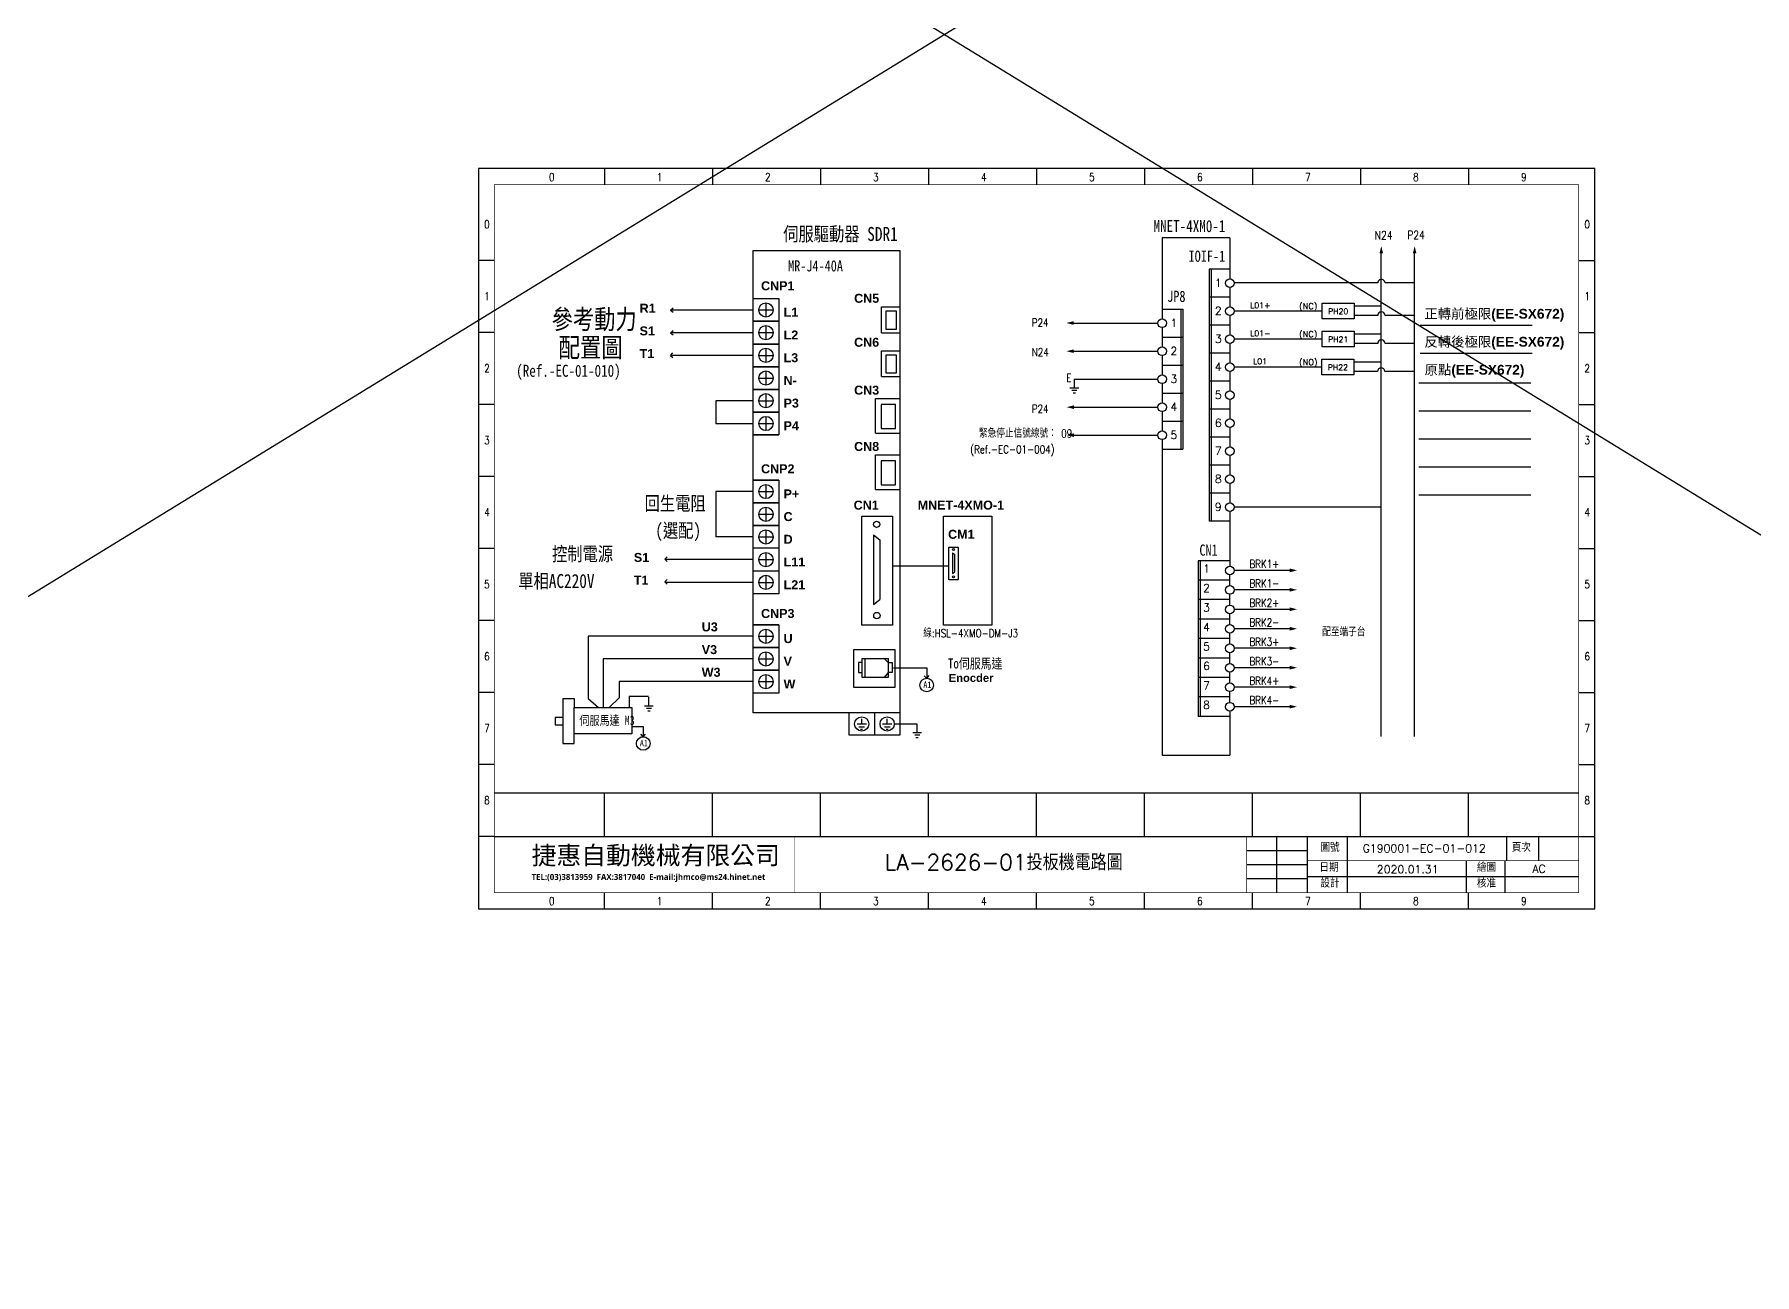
# Model space of a CAD drawing. Header units: millimetres. Extents: x -684 to 5961, y -1281 to 2539.
# Drawn here: x 3005.7 to 3435.6, y 188.6 to 498.7 of the extents above; entities that cross this region are included whole.
import ezdxf
from ezdxf.enums import TextEntityAlignment as Align

# ---------------------------------------------------------------- set-up
doc = ezdxf.new("R2010")
doc.units = ezdxf.units.MM
doc.header["$LTSCALE"] = 5
doc.header["$MEASUREMENT"] = 0
doc.layers.get('0').update_dxf_attribs({"linetype": 'CONTINUOUS'})
for name, color, linetype in [('AIR', 7, 'CONTINUOUS'), ('圖框', 7, 'CONTINUOUS'), ('文字', 4, 'CONTINUOUS')]:
    doc.layers.add(name, color=color, linetype=linetype)
doc.styles.add('chinese', font='simplex.shx', dxfattribs={"height": 2, "bigfont": 'chineset.shx'})
doc.styles.add('DAYUS', font='romanc.shx', dxfattribs={"height": 25, "bigfont": 'dayus.shx'})
doc.styles.add('sim', font='simplex.shx', dxfattribs={"width": 0.8, "bigfont": 'chineset.shx'})
doc.styles.get("Standard").update_dxf_attribs({"font": 'arialbd.ttf', "height": 15})
doc.styles.add('標楷體', font='', dxfattribs={"width": 0.8})
doc.styles.add('標題', font='simplex.shx', dxfattribs={"height": 4, "bigfont": 'chineset.shx'})
doc.styles.add('線號', font='simplex.shx', dxfattribs={"height": 1.5, "bigfont": 'chineset.shx'})
doc.styles.get('標楷體').set_extended_font_data('標楷體')

msp = doc.modelspace()

# ---------------------------------------------------------------- linework, layer by layer
for p, q in [((2177.993, 1146.033), (4288.333, -148.663)), ((4288.333, 1146.033), (2177.993, -148.663)), ((3304.431, 447.862), (3287.561, 447.862)), ((3287.561, 447.862), (3287.561, 427.564)), ((3304.431, 447.862), (3304.431, 437.592)), ((3342.287, 323.2), (3342.287, 443.925)), ((3350.618, 323.2), (3350.618, 443.925)), ((3304.431, 439.995), (3299.268, 439.995)), ((3299.268, 439.995), (3299.268, 376.995)), ((3299.768, 439.995), (3299.768, 376.995)), ((3304.431, 435.408), (3304.431, 430.587)), ((3341.391, 436.541), (3305.588, 436.541)), ((3350.618, 436.541), (3343.223, 436.541)), ((3287.525, 429.967), (3292.687, 429.967)), ((3292.187, 429.967), (3292.187, 394.967)), ((3292.687, 429.967), (3292.687, 394.967)), ((3304.431, 432.995), (3299.268, 432.995)), ((3342.287, 430.726), (3335.511, 430.726)), ((3264.511, 426.513), (3286.368, 426.513)), ((3304.431, 425.995), (3299.268, 425.995)), ((3304.431, 428.403), (3304.431, 423.587)), ((3327.509, 429.495), (3305.588, 429.495)), ((3341.391, 428.397), (3335.511, 428.397)), ((3350.618, 428.397), (3343.223, 428.397)), ((3351.998, 425.991), (3379.967, 425.991)), ((3287.525, 422.967), (3292.687, 422.967)), ((3287.561, 425.381), (3287.561, 420.558)), ((3304.431, 421.403), (3304.431, 416.587)), ((3327.509, 422.495), (3305.508, 422.495)), ((3342.287, 423.726), (3335.511, 423.726)), ((3341.391, 421.397), (3335.511, 421.397)), ((3350.618, 421.397), (3343.223, 421.397)), ((3264.447, 419.467), (3286.368, 419.467)), ((3287.561, 418.375), (3287.561, 413.558)), ((3304.431, 418.995), (3299.268, 418.995)), ((3351.998, 418.991), (3379.967, 418.991)), ((3287.525, 415.967), (3292.687, 415.967)), ((3304.431, 414.403), (3304.431, 409.589)), ((3327.444, 415.495), (3305.523, 415.495)), ((3342.222, 416.726), (3335.446, 416.726)), ((3341.326, 414.397), (3335.446, 414.397)), ((3350.553, 414.397), (3343.158, 414.397)), ((3265.491, 412.467), (3286.447, 412.467)), ((3287.525, 408.967), (3292.687, 408.967)), ((3287.561, 411.375), (3287.561, 406.558)), ((3304.431, 411.995), (3299.268, 411.995)), ((3351.696, 411.608), (3379.665, 411.608)), ((3175.997, 407.112), (3175.997, 401.364)), ((3264.511, 405.467), (3286.433, 405.467)), ((3287.561, 404.375), (3287.561, 399.561)), ((3304.431, 404.995), (3299.268, 404.995)), ((3304.431, 407.406), (3304.431, 402.587)), ((3351.696, 404.608), (3379.665, 404.608)), ((3287.525, 401.967), (3292.687, 401.967)), ((3304.431, 400.403), (3304.431, 395.587)), ((3264.511, 398.467), (3286.447, 398.467)), ((3287.561, 397.378), (3287.561, 318.458)), ((3304.431, 397.995), (3299.268, 397.995)), ((3351.696, 397.608), (3379.665, 397.608)), ((3287.525, 394.967), (3292.687, 394.967)), ((3304.431, 393.403), (3304.431, 388.587)), ((3304.431, 390.995), (3299.268, 390.995)), ((3351.696, 390.608), (3379.665, 390.608)), ((3175.997, 384.385), (3175.997, 373.045)), ((3304.431, 383.995), (3299.268, 383.995)), ((3304.431, 386.403), (3304.431, 381.587)), ((3351.696, 383.608), (3379.665, 383.608)), ((3304.431, 379.403), (3304.431, 365.766)), ((3342.287, 380.495), (3305.532, 380.495)), ((3304.431, 376.995), (3299.268, 376.995)), ((3220.087, 365.862), (3234.231, 365.862)), ((3296.556, 367.108), (3296.556, 328.17)), ((3304.431, 367.108), (3296.556, 367.108)), ((3297.056, 367.108), (3297.056, 328.17)), ((3304.431, 362.241), (3296.556, 362.241)), ((3304.431, 360.899), (3304.431, 363.582)), ((3319.397, 364.674), (3305.523, 364.674)), ((3304.431, 357.374), (3296.556, 357.374)), ((3304.431, 356.032), (3304.431, 358.715)), ((3319.397, 359.807), (3305.523, 359.807)), ((3304.431, 351.165), (3304.431, 353.848)), ((3319.397, 354.94), (3305.523, 354.94)), ((3304.431, 352.506), (3296.556, 352.506)), ((3304.431, 352.506), (3296.556, 352.506)), ((3304.431, 346.297), (3304.431, 348.981)), ((3319.397, 350.073), (3305.523, 350.073)), ((3304.431, 347.639), (3296.556, 347.639)), ((3304.431, 347.639), (3296.556, 347.639)), ((3304.431, 341.43), (3304.431, 344.113)), ((3319.397, 345.205), (3305.523, 345.205)), ((3304.431, 342.772), (3296.556, 342.772)), ((3319.397, 340.338), (3305.523, 340.338)), ((3304.431, 337.905), (3296.556, 337.905)), ((3304.431, 336.563), (3304.431, 339.246)), ((3319.397, 335.471), (3305.523, 335.471)), ((3191.676, 334.034), (3185.317, 334.034)), ((3304.431, 333.037), (3296.556, 333.037)), ((3304.431, 331.696), (3304.431, 334.379)), ((3304.431, 328.17), (3296.556, 328.17)), ((3304.431, 329.512), (3304.431, 318.458)), ((3304.431, 329.512), (3304.431, 318.458)), ((3304.431, 329.512), (3304.431, 318.458)), ((3319.397, 330.604), (3305.523, 330.604)), ((3220.568, 326.299), (3226.229, 326.299)), ((3287.561, 318.458), (3304.431, 318.458))]:
    msp.add_line(p, q)
for points in [[(3327.509, 431.493), (3335.511, 431.493), (3335.511, 427.595), (3327.509, 427.595)], [(3327.509, 424.493), (3335.511, 424.493), (3335.511, 420.595), (3327.509, 420.595)], [(3327.444, 417.493), (3335.446, 417.493), (3335.446, 413.595), (3327.444, 413.595)]]:
    msp.add_lwpolyline(points, close=True)
for centre in [(3304.431, 436.5), (3304.431, 429.495), (3287.525, 426.473), (3304.431, 422.495), (3287.525, 419.467), (3287.525, 412.467), (3304.431, 415.495), (3304.416, 408.498), (3287.525, 405.467), (3304.431, 401.495), (3287.539, 398.47), (3304.431, 394.495), (3304.431, 387.495), (3304.431, 380.495), (3304.431, 364.674), (3304.431, 359.807), (3304.431, 354.94), (3304.431, 350.073), (3304.431, 345.205), (3304.431, 340.338), (3304.431, 335.471), (3304.431, 330.604)]:
    msp.add_circle(centre, 1.092)
for centre, start, end in [((3342.307, 436.56), 358.78875, 181.21125), ((3342.307, 428.39), 0, 180), ((3342.307, 421.39), 0, 180), ((3342.242, 414.39), 0, 180)]:
    msp.add_arc(centre, 0.916, start, end)
for points in [[(3341.832, 443.925), (3342.742, 443.925), (3342.287, 445.745)], [(3350.163, 443.925), (3351.073, 443.925), (3350.618, 445.745)], [(3265.411, 426.989), (3265.411, 426.079), (3263.591, 426.534)], [(3265.411, 419.943), (3265.411, 419.033), (3263.591, 419.488)], [(3265.476, 405.943), (3265.476, 405.033), (3263.656, 405.488)], [(3265.476, 398.943), (3265.476, 398.033), (3263.656, 398.488)], [(3319.419, 365.15), (3319.419, 364.24), (3321.239, 364.695)], [(3319.419, 360.283), (3319.419, 359.373), (3321.239, 359.828)], [(3319.419, 355.416), (3319.419, 354.506), (3321.239, 354.961)], [(3319.419, 350.549), (3319.419, 349.639), (3321.239, 350.094)], [(3319.419, 345.681), (3319.419, 344.771), (3321.239, 345.226)], [(3319.419, 340.814), (3319.419, 339.904), (3321.239, 340.359)], [(3319.419, 335.947), (3319.419, 335.037), (3321.239, 335.492)], [(3319.419, 331.08), (3319.419, 330.17), (3321.239, 330.625)]]:
    msp.add_solid(points)
at = {"layer": 'AIR'}
for p, q in [((3217.391, 444.663), (3221.972, 444.663)), ((3164.639, 429.745), (3165.277, 430.344)), ((3185.317, 432.634), (3191.676, 432.634)), ((3188.497, 431.572), (3188.497, 428.02)), ((3191.676, 432.634), (3191.676, 426.959)), ((3217.391, 430.592), (3221.972, 430.592)), ((3185.317, 429.745), (3164.639, 429.745)), ((3164.639, 429.745), (3165.278, 429.205)), ((3191.676, 426.959), (3185.317, 426.959)), ((3185.317, 426.959), (3191.676, 426.959)), ((3186.721, 429.796), (3190.273, 429.796)), ((3188.497, 425.897), (3188.497, 422.345)), ((3191.676, 426.959), (3191.676, 421.284)), ((3221.137, 429.486), (3218.449, 429.486)), ((3218.449, 429.486), (3218.449, 425.027)), ((3221.137, 425.027), (3221.137, 429.486)), ((3164.639, 424.1), (3165.277, 424.699)), ((3164.639, 424.1), (3165.278, 423.56)), ((3185.317, 424.1), (3164.644, 424.1)), ((3186.721, 424.121), (3190.273, 424.121)), ((3217.391, 424.115), (3221.972, 424.115)), ((3218.449, 425.027), (3221.137, 425.027)), ((3164.616, 418.441), (3165.254, 419.04)), ((3185.317, 418.441), (3164.616, 418.441)), ((3164.616, 418.441), (3165.254, 417.901)), ((3191.676, 421.284), (3185.317, 421.284)), ((3185.317, 421.284), (3191.676, 421.284)), ((3186.721, 418.446), (3190.273, 418.446)), ((3188.497, 420.222), (3188.497, 416.67)), ((3191.676, 421.284), (3191.676, 415.608)), ((3217.391, 419.603), (3221.972, 419.603)), ((3221.137, 418.497), (3218.449, 418.497)), ((3218.449, 418.497), (3218.449, 414.038)), ((3221.137, 414.038), (3221.137, 418.497)), ((3191.676, 415.608), (3185.317, 415.608)), ((3185.317, 415.608), (3191.676, 415.608)), ((3186.721, 412.771), (3190.273, 412.771)), ((3188.497, 414.547), (3188.497, 410.995)), ((3191.676, 415.608), (3191.676, 409.933)), ((3217.391, 413.126), (3221.972, 413.126)), ((3218.449, 414.038), (3221.137, 414.038)), ((3191.676, 409.933), (3185.317, 409.933)), ((3185.317, 409.933), (3191.676, 409.933)), ((3188.497, 408.872), (3188.497, 405.32)), ((3191.676, 409.933), (3191.676, 404.258)), ((3264.443, 410.361), (3266.655, 410.361)), ((3264.948, 409.779), (3266.189, 409.779)), ((3265.258, 409.081), (3265.84, 409.081)), ((3265.491, 412.467), (3265.491, 410.438)), ((3185.317, 407.112), (3175.997, 407.112)), ((3191.676, 404.258), (3185.317, 404.258)), ((3185.317, 404.258), (3191.676, 404.258)), ((3186.721, 407.096), (3190.273, 407.096)), ((3191.676, 404.258), (3191.676, 398.583)), ((3215.836, 407.633), (3221.986, 407.633)), ((3220.85, 406.153), (3217.251, 406.153)), ((3217.251, 406.153), (3217.251, 400.183)), ((3220.85, 400.183), (3220.85, 406.153)), ((3185.317, 401.364), (3175.997, 401.364)), ((3186.721, 401.421), (3190.273, 401.421)), ((3188.497, 403.197), (3188.497, 399.645)), ((3217.251, 400.183), (3220.85, 400.183)), ((3191.676, 398.583), (3185.317, 398.583)), ((3185.317, 398.583), (3191.676, 398.583)), ((3215.836, 398.963), (3221.986, 398.963)), ((3215.836, 393.556), (3221.986, 393.556)), ((3220.85, 392.076), (3217.251, 392.076)), ((3217.251, 392.076), (3217.251, 386.106)), ((3220.85, 386.106), (3220.85, 392.076)), ((3191.676, 387.233), (3185.317, 387.233)), ((3185.317, 387.233), (3191.676, 387.233)), ((3191.676, 387.233), (3191.676, 381.558)), ((3185.317, 384.385), (3175.997, 384.385)), ((3186.721, 384.396), (3190.273, 384.396)), ((3188.497, 386.172), (3188.497, 382.62)), ((3215.836, 384.886), (3221.986, 384.886)), ((3217.251, 386.106), (3220.85, 386.106)), ((3191.676, 381.558), (3185.317, 381.558)), ((3185.317, 381.558), (3191.676, 381.558)), ((3186.721, 378.721), (3190.273, 378.721)), ((3188.497, 380.497), (3188.497, 376.945)), ((3191.676, 381.558), (3191.676, 375.883)), ((3191.676, 375.883), (3185.317, 375.883)), ((3185.317, 375.883), (3191.676, 375.883)), ((3188.497, 374.822), (3188.497, 371.27)), ((3191.676, 375.883), (3191.676, 370.208)), ((3220.087, 378.285), (3220.087, 351.02)), ((3244.987, 378.285), (3244.987, 351.02)), ((3185.317, 373.045), (3175.997, 373.045)), ((3191.676, 370.208), (3185.317, 370.208)), ((3186.721, 373.046), (3190.273, 373.046)), ((3191.676, 370.208), (3191.676, 364.533)), ((3215.342, 373.572), (3215.342, 356.148)), ((3215.342, 373.572), (3216.957, 372.362)), ((3216.957, 372.362), (3216.957, 357.435)), ((3236.528, 370.516), (3236.528, 362.337)), ((3185.317, 367.37), (3163.195, 367.37)), ((3163.202, 367.471), (3163.84, 368.07)), ((3163.202, 367.471), (3163.841, 366.931)), ((3186.721, 367.371), (3190.273, 367.371)), ((3188.497, 369.147), (3188.497, 365.595)), ((3235.104, 369.103), (3235.104, 363.875)), ((3235.104, 369.103), (3235.589, 368.74)), ((3235.589, 368.74), (3235.589, 364.261)), ((3163.179, 361.812), (3163.817, 362.411)), ((3163.179, 361.812), (3163.817, 361.272)), ((3185.317, 361.695), (3163.195, 361.695)), ((3191.676, 364.533), (3185.317, 364.533)), ((3186.721, 361.696), (3190.273, 361.696)), ((3188.497, 363.472), (3188.497, 359.92)), ((3191.676, 364.533), (3191.676, 358.858)), ((3235.104, 363.875), (3235.589, 364.261)), ((3191.676, 358.858), (3185.317, 358.858)), ((3215.342, 356.148), (3216.957, 357.435)), ((3191.676, 351.059), (3185.317, 351.059)), ((3185.317, 351.059), (3191.676, 351.059)), ((3188.497, 349.997), (3188.497, 346.445)), ((3191.676, 351.059), (3191.676, 345.384)), ((3144.031, 348.221), (3144.031, 332.668)), ((3185.317, 348.221), (3144.031, 348.221)), ((3191.676, 345.384), (3185.317, 345.384)), ((3185.317, 345.384), (3191.676, 345.384)), ((3186.721, 348.221), (3190.273, 348.221)), ((3188.497, 344.322), (3188.497, 340.77)), ((3191.676, 345.384), (3191.676, 339.709)), ((3147.841, 342.546), (3147.841, 330.398)), ((3185.317, 342.546), (3147.841, 342.546)), ((3191.676, 339.709), (3185.317, 339.709)), ((3185.317, 339.709), (3191.676, 339.709)), ((3186.721, 342.546), (3190.273, 342.546)), ((3191.676, 339.709), (3191.676, 334.034)), ((3212.57, 341.649), (3211.619, 341.649)), ((3211.619, 341.649), (3211.619, 339.19)), ((3213.248, 342.702), (3213.248, 337.919)), ((3219.052, 341.649), (3218.03, 342.702)), ((3219.052, 341.649), (3220.04, 341.649)), ((3220.04, 341.649), (3220.04, 339.19)), ((3220.369, 340.346), (3228.669, 340.346)), ((3228.669, 340.346), (3228.669, 337.698)), ((3151.792, 336.871), (3151.792, 332.824)), ((3185.317, 336.871), (3151.792, 336.871)), ((3186.721, 336.871), (3190.273, 336.871)), ((3188.497, 338.647), (3188.497, 335.095)), ((3211.619, 339.19), (3212.57, 339.19)), ((3219.052, 339.19), (3218.03, 337.919)), ((3220.04, 339.19), (3219.052, 339.19)), ((3228.669, 337.698), (3228.045, 338.356)), ((3228.669, 337.698), (3229.287, 338.372)), ((3140.671, 332.541), (3137.736, 332.541)), ((3137.736, 332.541), (3137.736, 321.371)), ((3140.671, 330.398), (3140.671, 332.541)), ((3144.031, 332.668), (3146.603, 330.398)), ((3151.792, 332.824), (3149.332, 330.398)), ((3159.141, 333.124), (3154.266, 333.124)), ((3154.266, 333.124), (3154.266, 330.398)), ((3159.172, 332.974), (3159.172, 330.945)), ((3137.736, 327.899), (3135.772, 327.899)), ((3135.772, 327.899), (3135.772, 326.114)), ((3140.558, 323.853), (3140.558, 330.398)), ((3140.671, 330.398), (3155.011, 330.398)), ((3155.011, 330.398), (3155.011, 323.853)), ((3158.124, 330.868), (3160.336, 330.868)), ((3158.629, 330.286), (3159.87, 330.286)), ((3158.939, 329.588), (3159.521, 329.588)), ((3209.237, 329.137), (3209.237, 323.462)), ((3212.385, 327.611), (3212.385, 326.293)), ((3215.613, 329.137), (3215.613, 323.462)), ((3218.745, 327.611), (3218.745, 326.293)), ((3221.972, 329.137), (3221.972, 323.462)), ((3135.772, 326.114), (3137.736, 326.114)), ((3155.011, 323.853), (3140.558, 323.853)), ((3140.558, 321.371), (3140.558, 323.853)), ((3155.011, 325.693), (3157.812, 325.693)), ((3157.812, 323.083), (3157.188, 323.741)), ((3157.812, 325.693), (3157.812, 323.083)), ((3157.812, 323.083), (3158.429, 323.757)), ((3215.613, 323.462), (3209.254, 323.462)), ((3211.299, 326.293), (3213.588, 326.293)), ((3211.726, 325.595), (3213.161, 325.595)), ((3212.153, 325.013), (3212.657, 325.013)), ((3221.972, 323.462), (3215.613, 323.462)), ((3217.658, 326.293), (3219.947, 326.293)), ((3218.085, 325.595), (3219.521, 325.595)), ((3218.512, 325.013), (3219.016, 325.013)), ((3225.181, 324.193), (3227.393, 324.193)), ((3225.685, 323.612), (3226.927, 323.612)), ((3225.996, 322.914), (3226.578, 322.914)), ((3226.229, 326.299), (3226.229, 324.271)), ((3137.736, 321.371), (3140.558, 321.371))]:
    msp.add_line(p, q, dxfattribs=at)
for points in [[(3185.317, 444.663), (3221.972, 444.663), (3221.972, 329.115), (3185.317, 329.115)], [(3210.492, 344.904), (3220.739, 344.904), (3220.739, 335.388), (3210.492, 335.388)], [(3212.57, 342.702), (3219.052, 342.702), (3219.052, 337.919), (3212.57, 337.919)]]:
    msp.add_lwpolyline(points, close=True, dxfattribs=at)
for points in [[(3217.391, 424.115), (3217.391, 430.592)], [(3217.391, 413.126), (3217.391, 419.603)], [(3215.836, 398.963), (3215.836, 407.633)], [(3215.836, 384.886), (3215.836, 393.556)], [(3220.087, 351.02), (3212.43, 351.02), (3212.43, 378.285), (3220.087, 378.285)], [(3244.987, 351.02), (3232.83, 351.02), (3232.83, 378.285), (3244.987, 378.285)], [(3236.528, 362.337), (3234.231, 362.337), (3234.231, 370.516), (3236.528, 370.516)]]:
    msp.add_lwpolyline(points, dxfattribs=at)
for centre, radius in [((3188.497, 429.796), 1.776), ((3188.497, 424.121), 1.776), ((3188.497, 418.446), 1.776), ((3188.497, 412.771), 1.776), ((3188.497, 407.096), 1.776), ((3188.497, 401.421), 1.776), ((3188.497, 384.396), 1.776), ((3188.497, 378.721), 1.776), ((3188.497, 373.046), 1.776), ((3216.151, 376.198), 0.794), ((3235.347, 369.89), 0.238), ((3188.497, 367.371), 1.776), ((3188.497, 361.696), 1.776), ((3235.367, 363.049), 0.238), ((3216.217, 353.393), 0.794), ((3188.497, 348.221), 1.776), ((3188.497, 342.546), 1.776), ((3188.497, 336.871), 1.776), ((3228.68, 336.018), 1.693), ((3212.433, 326.299), 1.776), ((3218.792, 326.299), 1.776), ((3157.823, 321.403), 1.693)]:
    msp.add_circle(centre, radius, dxfattribs=at)
at = {"layer": '圖框'}
for p, q in [((3116.621, 465.12), (3116.621, 280.12)), ((3395.621, 465.12), (3116.621, 465.12)), ((3148.121, 465.12), (3148.121, 461.12)), ((3175.121, 465.12), (3175.121, 461.12)), ((3202.121, 465.12), (3202.121, 461.12)), ((3229.121, 465.12), (3229.121, 461.12)), ((3256.121, 465.12), (3256.121, 461.12)), ((3283.121, 465.12), (3283.121, 461.12)), ((3310.121, 465.12), (3310.121, 461.12)), ((3337.121, 465.12), (3337.121, 461.12)), ((3364.121, 465.12), (3364.121, 461.12)), ((3395.621, 280.12), (3395.621, 465.12)), ((3120.621, 442.12), (3116.621, 442.12)), ((3391.621, 442.12), (3395.621, 442.12)), ((3120.621, 424.12), (3116.621, 424.12)), ((3391.621, 424.12), (3395.621, 424.12)), ((3120.621, 406.12), (3116.621, 406.12)), ((3391.621, 406.12), (3395.621, 406.12)), ((3120.621, 388.12), (3116.621, 388.12)), ((3391.621, 388.12), (3395.621, 388.12)), ((3120.621, 370.12), (3116.621, 370.12)), ((3391.621, 370.12), (3395.621, 370.12)), ((3120.621, 352.12), (3116.621, 352.12)), ((3391.621, 352.12), (3395.621, 352.12)), ((3120.621, 334.12), (3116.621, 334.12)), ((3391.621, 334.12), (3395.621, 334.12)), ((3120.621, 316.12), (3116.621, 316.12)), ((3391.621, 316.12), (3395.621, 316.12)), ((3120.621, 309.082), (3391.621, 309.082)), ((3148.121, 298.082), (3148.121, 309.082)), ((3175.121, 298.082), (3175.121, 309.082)), ((3202.121, 298.12), (3202.121, 309.12)), ((3229.121, 298.082), (3229.121, 309.082)), ((3256.121, 298.082), (3256.121, 309.082)), ((3283.121, 298.082), (3283.121, 309.082)), ((3310.121, 298.082), (3310.121, 309.082)), ((3337.121, 298.082), (3337.121, 309.082)), ((3364.121, 298.082), (3364.121, 309.082)), ((3120.621, 298.12), (3116.621, 298.12)), ((3120.621, 298.12), (3391.621, 298.12)), ((3316.066, 298.12), (3316.066, 284.12)), ((3323.76, 298.12), (3323.76, 284.12)), ((3333.778, 298.12), (3333.778, 284.12)), ((3373.621, 298.12), (3373.621, 292.124)), ((3381.621, 298.12), (3381.621, 292.124)), ((3391.621, 298.12), (3395.621, 298.12)), ((3308.621, 294.62), (3323.76, 294.62)), ((3308.621, 291.12), (3323.76, 291.12)), ((3323.76, 288.124), (3391.621, 288.124)), ((3148.121, 280.12), (3148.121, 284.12)), ((3175.121, 280.12), (3175.121, 284.12)), ((3202.121, 280.12), (3202.121, 284.12)), ((3229.121, 280.12), (3229.121, 284.12)), ((3256.121, 280.12), (3256.121, 284.12)), ((3283.121, 280.12), (3283.121, 284.12)), ((3308.621, 287.62), (3323.76, 287.62)), ((3310.121, 280.12), (3310.121, 284.12)), ((3337.121, 280.12), (3337.121, 284.12)), ((3364.121, 280.12), (3364.121, 284.12)), ((3116.621, 280.12), (3395.621, 280.12))]:
    msp.add_line(p, q, dxfattribs=at)
at = {"layer": '圖框', "const_width": 0.2}
for points in [[(3120.621, 284.12), (3391.621, 284.12), (3391.621, 461.12), (3120.621, 461.12)], [(3120.621, 461.12), (3391.621, 461.12), (3391.621, 284.12), (3120.621, 284.12)]]:
    msp.add_lwpolyline(points, close=True, dxfattribs=at)
at = {"layer": '圖框'}
for points, const_width in [([(3120.621, 298.12), (3391.621, 298.12)], 0.2), ([(3195.621, 298.12), (3195.621, 284.12)], 0.15), ([(3308.621, 298.12), (3308.621, 284.12)], 0.15), ([(3323.76, 292.124), (3391.621, 292.124)], 0.15)]:
    msp.add_lwpolyline(points, dxfattribs=dict(at, const_width=const_width))
for points in [[(3363.471, 292.124), (3363.471, 284.12)], [(3373.204, 292.124), (3373.204, 284.12)]]:
    msp.add_lwpolyline(points, dxfattribs=at)

# ---------------------------------------------------------------- texts
at = {"style": 'sim', "width": 0.8}
for s, height, p in [('N24', 2.1, (3340.645, 447.426)), ('P24', 2.1, (3348.787, 447.513)), ('P24', 2, (3254.939, 425.623)), ('N24', 2, (3254.939, 418.235)), ('E', 2, (3263.546, 411.808)), ('P24', 2, (3254.939, 404.059)), ('緊急停止信號線號： 09', 2, (3241.746, 397.911)), ('(Ref.-EC-01-004)', 2, (3239.557, 393.948)), ('BRK1+', 2, (3309.334, 365.304)), ('BRK1-', 2, (3309.334, 360.437)), ('BRK2+', 2, (3309.334, 355.57)), ('BRK2-', 2, (3309.334, 350.702)), ('線:HSL-4XMO-DM-J3', 2, (3227.822, 347.988)), ('配至端子台', 2, (3327.526, 348.256)), ('BRK3+', 2, (3309.334, 345.835)), ('BRK3-', 2, (3309.334, 340.968)), ('BRK4+', 2, (3309.334, 336.101)), ('BRK4-', 2, (3309.334, 331.233))]:
    msp.add_text(s, height=height, dxfattribs=at).set_placement(p)
at = {"style": 'DAYUS'}
for s, p in [('L01+', (3312.046, 430.952)), ('PH20', (3331.507, 429.438)), ('L01-', (3312.046, 423.952)), ('PH21', (3331.507, 422.438)), ('L01', (3311.981, 416.952)), ('PH22', (3331.442, 415.438))]:
    msp.add_text(s, height=1.414, dxfattribs=at).set_placement(p, align=Align.MIDDLE)
for s, p in [('正轉前極限(EE-SX672)', (3353.063, 427.619)), ('反轉後極限(EE-SX672)', (3353.063, 420.619)), ('原點(EE-SX672) ', (3353.115, 413.62))]:
    msp.add_text(s, height=2.45).set_placement(p)
at = {"attachment_point": 1, "style": '線號'}
for s, insert, char_height, width in [('{\\fMicrosoft JhengHei|b1|i0|c136|p34;\\H1.75x;\\C4;捷惠自動機械有限公司}', (3129.913, 295.732), 2.6, 60.81748), ('{\\fMicrosoft JhengHei|b1|i0|c136|p34;\\H1.5x;\\C4;TEL:(03)3813959  FAX:3817040  E-mail:jhmco@ms24.hinet.net}', (3129.913, 288.804), 1, 73.55296)]:
    msp.add_mtext(s, dxfattribs=dict(at, insert=insert, char_height=char_height, width=width))
at = {"layer": 'AIR', "style": '標楷體', "width": 0.8}
for s, height, p in [('MNET-4XM0-1', 3, (3285.37, 449.254)), ('伺服驅動器 SDR1', 3.5, (3192.81, 447.04)), ('IOIF-1', 2.8, (3294.125, 441.832)), ('MR-J4-40A', 2.8, (3194.023, 439.423)), ('JP8', 2.8, (3288.782, 431.804)), ('參考動力', 4.8727, (3134.934, 425.028)), ('配置圖', 4.8727, (3136.706, 417.996)), ('(Ref.-EC-01-010)', 3, (3126.073, 413.094)), ('回生電阻', 3.5, (3158.161, 379.696)), ('(選配)', 3.5, (3160.838, 372.913)), ('控制電源', 3.5, (3135.018, 367.068)), ('CN1', 2.8, (3296.825, 368.365)), ('單相AC220V', 3.5, (3126.58, 360.284)), ('To伺服馬達', 2.5, (3233.978, 340.169)), ('A1', 1.6, (3227.835, 335.314)), ('伺服馬達 M3', 2.3054, (3141.861, 326.037)), ('A1', 1.6, (3156.977, 320.699))]:
    msp.add_text(s, height=height, dxfattribs=at).set_placement(p)
at = {"layer": 'AIR'}
for s, height, p in [('CNP1', 2.2434, (3187.265, 434.717)), ('R1', 2.2434, (3156.914, 429.114)), ('L1', 2.2434, (3192.902, 428.091)), ('CN5', 2.2434, (3210.526, 431.586)), ('S1', 2.2434, (3156.914, 423.439)), ('L2', 2.2434, (3192.902, 422.416)), ('CN6', 2.2434, (3210.526, 420.597)), ('T1', 2.2434, (3156.914, 417.764)), ('L3', 2.2434, (3192.902, 416.741)), ('N-', 2.2434, (3192.902, 411.066)), ('CN3', 2.2434, (3210.526, 408.627)), ('P3', 2.2434, (3192.902, 405.391)), ('P4', 2.2434, (3192.902, 399.716)), ('CN8', 2.2434, (3210.526, 394.55)), ('CNP2', 2.2434, (3187.265, 388.966)), ('P+', 2.2434, (3192.902, 382.691)), ('C', 2.243, (3192.902, 377.016)), ('CN1', 2.2434, (3210.412, 379.884)), ('MNET-4XMO-1', 2.24338, (3226.412, 379.884)), ('CM1', 2.2434, (3234.012, 372.584)), ('D', 2.243, (3192.902, 371.341)), ('S1', 2.2434, (3155.478, 366.81)), ('L11', 2.2434, (3192.902, 365.666)), ('T1', 2.2434, (3155.478, 361.135)), ('L21', 2.2434, (3192.902, 359.991)), ('CNP3', 2.2434, (3187.265, 352.791)), ('U3', 2.2434, (3172.444, 349.442)), ('U', 2.243, (3192.902, 346.517)), ('V3', 2.2434, (3172.444, 343.767)), ('W3', 2.2434, (3172.444, 338.092)), ('V', 2.243, (3192.902, 340.842)), ('W', 2.243, (3192.902, 335.166)), ('Enocder', 2, (3234.178, 336.812))]:
    msp.add_text(s, height=height, dxfattribs=at).set_placement(p)
at = {"layer": 'AIR', "style": 'chinese'}
for s, height, p in [('1', 2, (3300.69, 435.568)), ('2', 2, (3300.69, 428.568)), ('(NC)', 1.5, (3321.735, 429.995)), ('1', 2, (3289.588, 425.54)), ('3', 2, (3300.69, 421.568)), ('(NC)', 1.5, (3321.735, 422.995)), ('2', 2, (3289.588, 418.54)), ('(NO)', 1.5, (3321.735, 415.995)), ('3', 2, (3289.588, 411.54)), ('4', 2, (3300.69, 414.568)), ('5', 2, (3300.69, 407.568)), ('4', 2, (3289.588, 404.54)), ('6', 2, (3300.69, 400.568)), ('5', 2, (3289.588, 397.54)), ('7', 2, (3300.69, 393.568)), ('8', 2, (3300.69, 386.568)), ('9', 2, (3300.69, 379.568)), ('1', 2, (3297.766, 364.13)), ('2', 2, (3297.766, 359.263)), ('3', 2, (3297.766, 354.396)), ('4', 2, (3297.766, 349.528)), ('5', 2, (3297.766, 344.661)), ('6', 2, (3297.766, 339.794)), ('7', 2, (3297.766, 334.927)), ('8', 2, (3297.766, 330.059))]:
    msp.add_text(s, height=height, dxfattribs=at).set_placement(p)
at = {"layer": '圖框', "style": 'sim', "width": 0.8}
for s, p in [('0', (3134.258, 462.016)), ('1', (3161.258, 462.016)), ('2', (3188.258, 462.016)), ('3', (3215.258, 462.016)), ('4', (3242.258, 462.016)), ('5', (3269.258, 462.016)), ('6', (3296.258, 462.016)), ('7', (3323.258, 462.016)), ('8', (3350.258, 462.016)), ('9', (3377.258, 462.016)), ('0', (3118.071, 450.205)), ('0', (3393.071, 450.205)), ('1', (3118.071, 432.205)), ('1', (3393.071, 432.205)), ('2', (3118.071, 414.205)), ('2', (3393.071, 414.205)), ('3', (3118.071, 396.205)), ('3', (3393.071, 396.205)), ('4', (3118.071, 378.205)), ('4', (3393.071, 378.205)), ('5', (3118.071, 360.205)), ('5', (3393.071, 360.205)), ('6', (3118.071, 342.205)), ('6', (3393.071, 342.205)), ('7', (3118.071, 324.205)), ('7', (3393.071, 324.205)), ('8', (3118.071, 306.205)), ('8', (3393.071, 306.205)), ('0', (3134.258, 281.016)), ('1', (3161.258, 281.016)), ('2', (3188.258, 281.016)), ('3', (3215.258, 281.016)), ('4', (3242.258, 281.016)), ('5', (3269.258, 281.016)), ('6', (3296.258, 281.016)), ('7', (3323.258, 281.016)), ('8', (3350.258, 281.016)), ('9', (3377.258, 281.016))]:
    msp.add_text(s, height=2, dxfattribs=at).set_placement(p)
at = {"layer": '圖框', "style": 'chinese'}
for s, p in [('圖號', (3327.066, 294.361)), ('頁次^J', (3374.892, 294.361)), ('日期', (3326.831, 289.372)), ('繪圖', (3366.187, 289.372)), ('設計', (3327.066, 285.408)), ('核准', (3366.187, 285.408))]:
    msp.add_text(s, height=2, dxfattribs=at).set_placement(p)
at = {"layer": '文字'}
for s, height, style, p in [('LA-2626-01投板機電路圖', 4, '標題', (3218.168, 289.716)), ('G190001-EC-01-012', 2, 'chinese', (3337.637, 294.185)), ('2020.01.31', 2, 'chinese', (3341.17, 288.964)), ('AC', 2, 'chinese', (3380.042, 289.086))]:
    msp.add_text(s, height=height, dxfattribs=dict(at, style=style)).set_placement(p)

doc.saveas('drawing.dxf')
